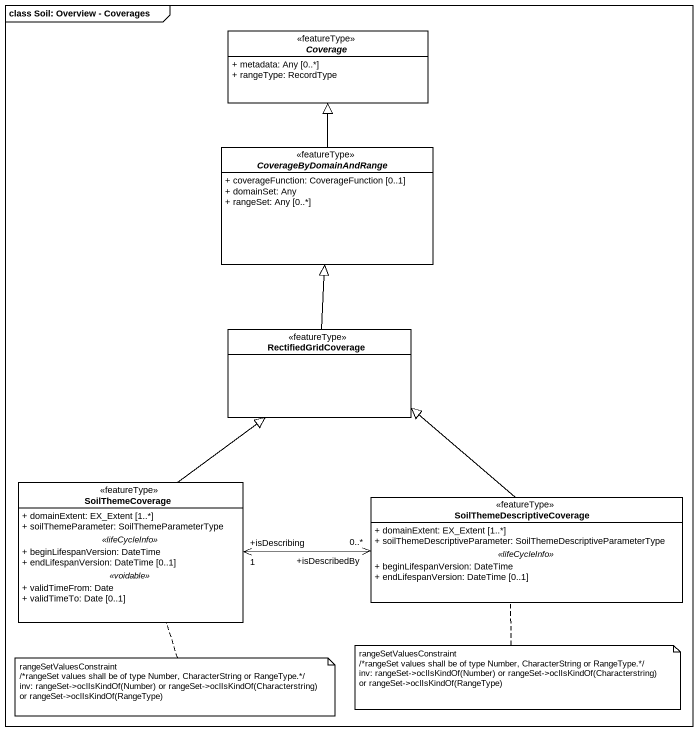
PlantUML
@startuml
mainframe class Soil: Overview - Coverages
hide circle
hide empty members
skinparam classAttributeIconSize 0
abstract class Coverage <<featureType>> {
  + metadata: Any [0..*]
  + rangeType: RecordType
}
abstract class CoverageByDomainAndRange <<featureType>> {
  + coverageFunction: CoverageFunction [0..1]
  + domainSet: Any
  + rangeSet: Any [0..*]
}
class RectifiedGridCoverage <<featureType>>
class SoilThemeCoverage <<featureType>> {
  + domainExtent: EX_Extent [1..*]
  + soilThemeParameter: SoilThemeParameterType
  .. <<lifeCycleInfo>> ..
  + beginLifespanVersion: DateTime
  + endLifespanVersion: DateTime [0..1]
  .. <<voidable>> ..
  + validTimeFrom: Date
  + validTimeTo: Date [0..1]
}
class SoilThemeDescriptiveCoverage <<featureType>> {
  + domainExtent: EX_Extent [1..*]
  + soilThemeDescriptiveParameter: SoilThemeDescriptiveParameterType
  .. <<lifeCycleInfo>> ..
  + beginLifespanVersion: DateTime
  + endLifespanVersion: DateTime [0..1]
}
CoverageByDomainAndRange -up-|> Coverage
RectifiedGridCoverage -up-|> CoverageByDomainAndRange
SoilThemeCoverage -up-|> RectifiedGridCoverage
SoilThemeCoverage "+isDescribing\n1" <-right-> "+isDescribedBy\n0..*" SoilThemeDescriptiveCoverage
SoilThemeDescriptiveCoverage -up-|> RectifiedGridCoverage
note bottom of SoilThemeDescriptiveCoverage
  rangeSetValuesConstraint
  /*rangeSet values shall be of type Number, CharacterString or RangeType.*/
  inv: rangeSet->oclIsKindOf(Number) or rangeSet->oclIsKindOf(Characterstring) or rangeSet->oclIsKindOf(RangeType)
end note
note bottom of SoilThemeCoverage
  rangeSetValuesConstraint
  /*rangeSet values shall be of type Number, CharacterString or RangeType.*/
  inv: rangeSet->oclIsKindOf(Number) or rangeSet->oclIsKindOf(Characterstring) or rangeSet->oclIsKindOf(RangeType)
end note
@enduml
